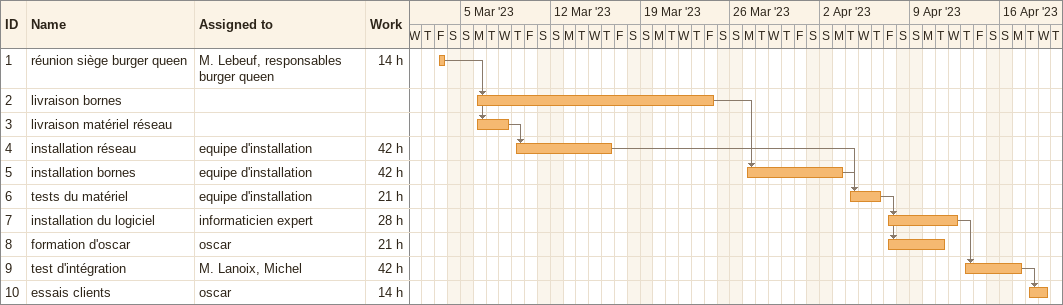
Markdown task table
| ID | Task | Start | Finish | Predecessors | Resources | Work (h) |
|---|---|---|---|---|---|---|
| 1 | réunion siège burger queen | 2023-03-03 | 2023-03-03 |  | M. Lebeuf, responsables burger queen | 14 |
| 2 | livraison bornes | 2023-03-06 | 2023-03-24 | 1 |  |  |
| 3 | livraison matériel réseau | 2023-03-06 | 2023-03-08 | 1 |  |  |
| 4 | installation réseau | 2023-03-09 | 2023-03-16 | 3 | equipe d'installation | 42 |
| 5 | installation bornes | 2023-03-27 | 2023-04-03 | 2 | equipe d'installation | 42 |
| 6 | tests du matériel | 2023-04-04 | 2023-04-06 | 4, 5 | equipe d'installation | 21 |
| 7 | installation du logiciel | 2023-04-07 | 2023-04-12 | 6 | informaticien expert | 28 |
| 8 | formation d'oscar | 2023-04-07 | 2023-04-11 | 6 | oscar | 21 |
| 9 | test d'intégration | 2023-04-13 | 2023-04-17 | 7 | M. Lanoix, Michel | 42 |
| 10 | essais clients | 2023-04-18 | 2023-04-19 | 9 | oscar | 14 |
